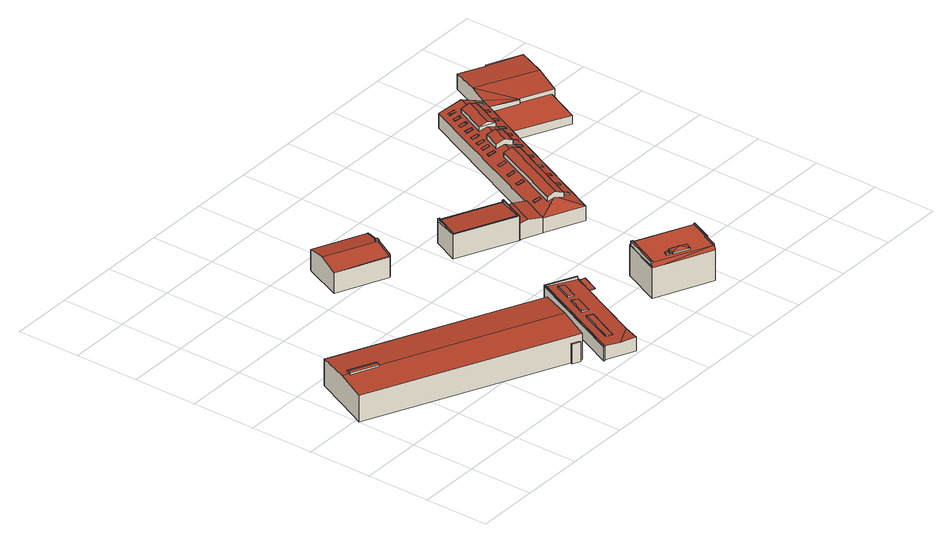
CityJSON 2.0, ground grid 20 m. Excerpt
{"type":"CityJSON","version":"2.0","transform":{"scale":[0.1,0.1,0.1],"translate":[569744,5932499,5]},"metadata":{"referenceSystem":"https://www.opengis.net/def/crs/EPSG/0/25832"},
"CityObjects":{
"building1":{"type":"Building","attributes":{"Grundfläche 2D":"1425.505449","Grundhöhe NN":"5.639"},"geometry":[{"type":"Solid","lod":"3","boundaries":[[[[0,1,2,3]],[[4,5,0,3,6,7]],[[8,9,10,11,12,13,14,15,16,17]],[[13,18,19,8,17,20,21,14]],[[22,23,24,25]],[[10,9,8,19,7,6,3,2]],[[4,7,19,18]],[[18,13,12,11,1,0,5,4]],[[2,1,11,10]],[[26,20,17,16,27,28]],[[23,29,30,21,20,26,31,24]],[[15,14,21,30,32]],[[16,15,32,27]],[[25,24,31,33]],[[22,25,33,34]],[[23,22,34,29]],[[32,30,29,34,33,31,26,28,27]]]],"semantics":{"surfaces":[{"type":"RoofSurface"},{"type":"WallSurface"},{"type":"GroundSurface"}],"values":[[0,0,0,0,0,1,1,1,1,1,1,1,1,1,1,1,2]]}}]},
"building2":{"type":"Building","attributes":{"Grundfläche 2D":"355.166258","Grundhöhe NN":"5.730"},"children":["building2-1"],"geometry":[{"type":"Solid","lod":"3","boundaries":[[[[35,36,37,38,39,40]],[[41,42,43,44]],[[45,46,47,48,49,50,51]],[[52,53,54,55]],[[56,57,58]],[[59,60,61,62,63,58,57,64,65],[66,67,68,69],[70,71,72,73,74,75],[76,77,78,79,80,81,82,83]],[[84,65,64]],[[79,78,35,40]],[[78,77,76,83,82,38,37,36,35]],[[82,81,39,38]],[[81,80,79,40,39]],[[75,42,41,71,70]],[[75,74,43,42]],[[74,73,44,43]],[[71,41,44,73,72]],[[85,48,47,86]],[[85,87,49,48]],[[87,88,50,49]],[[88,63,62,61,45,51,50]],[[45,61,60,59]],[[59,65,46,45]],[[65,86,47,46]],[[55,54,68,67]],[[52,55,67,66]],[[53,52,66,69]],[[54,53,69,68]],[[56,58,63,89,90]],[[88,87,91,92]],[[93,94,95,84,64,57,56,90,96]],[[97,65,84,95,94,93,98,99]],[[100,86,65,97,99,98,101,102]],[[86,100,102,101,103,85]],[[87,85,103,91]],[[63,88,92,89]],[[90,89,92,91,103,101,98,93,96]]]],"semantics":{"surfaces":[{"type":"RoofSurface"},{"type":"WallSurface"},{"type":"GroundSurface"}],"values":[[0,0,0,0,0,0,0,1,1,1,1,1,1,1,1,1,1,1,1,1,1,1,1,1,1,1,1,1,1,1,1,1,1,1,2]]}}]},
"building2-1":{"type":"BuildingInstallation","parents":["building2"],"geometry":[{"type":"MultiSurface","lod":"3","boundaries":[[[104,100,97,95,105,106]],[[107,108,106,105]],[[108,109,104,106]],[[109,102,100,104]],[[102,99,97,100]],[[99,94,95,97]],[[94,107,105,95]],[[94,99,102,109,108,107]]],"semantics":{"surfaces":[{"type":"RoofSurface"},{"type":"WallSurface"},{"type":"OuterCeilingSurface"}],"values":[0,1,1,1,1,1,1,2]}}]},
"building3":{"type":"Building","attributes":{"Grundfläche 2D":"233.089424","Grundhöhe NN":"5.569"},"children":["building3-1","building3-2"],"geometry":[{"type":"Solid","lod":"3","boundaries":[[[[110,111,112,113,114,115,116,117]],[[118,119,111,110,117,120]],[[121,118,120]],[[121,122,118]],[[123,115,114,113,124,125]],[[126,120,117,116,115,123,127]],[[121,120,126,128]],[[122,121,128,129]],[[118,122,129,130]],[[119,118,130,131]],[[113,112,111,119,131,124]],[[131,130,129,128,126,127,123,125,124]]]],"semantics":{"surfaces":[{"type":"RoofSurface"},{"type":"WallSurface"},{"type":"GroundSurface"}],"values":[[0,0,0,0,1,1,1,1,1,1,1,2]]}}]},
"building3-1":{"type":"BuildingInstallation","parents":["building3"],"geometry":[{"type":"MultiSurface","lod":"3","boundaries":[[[132,133,134,135,136]],[[137,138,139]],[[138,140,141,139]],[[112,142,134,133]],[[136,135,134,142,143]],[[138,137,144,145]],[[145,118,140,138]],[[118,119,141,140]],[[112,133,132,146,139,141,119,111]]],"semantics":{"surfaces":[{"type":"RoofSurface"},{"type":"WallSurface"}],"values":[0,0,0,1,1,1,1,1,1]}}]},
"building3-2":{"type":"BuildingInstallation","parents":["building3"],"geometry":[{"type":"MultiSurface","lod":"3","boundaries":[[[147,148,149,150,151,152,153,154]],[[136,143,155,156,149,148,147,132]],[[156,157,110,158,152,151,150,149]],[[137,154,153,152,158,159,144]],[[137,139,154]],[[154,139,146,132,147]]],"semantics":{"surfaces":[{"type":"RoofSurface"},{"type":"WallSurface"}],"values":[0,1,1,1,1,1]}}]},
"building4":{"type":"Building","attributes":{"Grundfläche 2D":"193.245563","Grundhöhe NN":"5.590"},"geometry":[{"type":"Solid","lod":"3","boundaries":[[[[160,161,162,163,164,165,166,167,168,169,170,171,172,173,174]],[[175,176,177,178,179,180,181,182]],[[181,183,184,185,186,182]],[[187,166,165,188]],[[187,189,167,166]],[[189,190,191,192,170,169,168,167]],[[192,183,181,172,171,170]],[[181,180,173,172]],[[180,179,174,173]],[[160,174,179,178]],[[178,177,161,160]],[[162,161,177,176]],[[163,162,176,175]],[[175,182,164,163]],[[182,188,165,164]],[[193,194,192,191,190,189,195,196]],[[183,192,194,197]],[[184,183,197,198]],[[185,184,198,199]],[[200,182,186,185,199,201]],[[188,182,200,202]],[[187,188,202,203]],[[189,187,203,195]],[[198,197,194,193,196,195,203,202,200,201,199]]]],"semantics":{"surfaces":[{"type":"RoofSurface"},{"type":"WallSurface"},{"type":"GroundSurface"}],"values":[[0,0,0,1,1,1,1,1,1,1,1,1,1,1,1,1,1,1,1,1,1,1,1,2]]}}]},
"building5":{"type":"Building","attributes":{"Grundfläche 2D":"255.524008","Grundhöhe NN":"5.754"},"children":["building5-1","building5-2","building5-3"],"geometry":[{"type":"Solid","lod":"3","boundaries":[[[[204,205,206]],[[204,207,205]],[[204,206,208]],[[204,208,207]],[[209,210,211,212,213]],[[214,215,213,212,216]],[[211,210,209,217,218]],[[219,220,221,222,218,217]],[[217,209,217,219]],[[223,224,213,215,214,225,226]],[[227,228,229,226,225]],[[217,209,213,224,223,226,230,231,220,219],[232,233,234,235]],[[206,205,234,233]],[[233,232,208,206]],[[207,208,232,235]],[[235,234,205,207]],[[214,216,212,211,236,237]],[[238,239,229,228,227,225,214,237,240]],[[230,226,229,239,241]],[[231,230,241,242]],[[243,222,221,220,231,242,244]],[[211,218,222,243,236]],[[240,237,236,243,244,242,241,239,238]]]],"semantics":{"surfaces":[{"type":"RoofSurface"},{"type":"WallSurface"},{"type":"GroundSurface"}],"values":[[0,0,0,0,0,0,0,0,0,0,0,0,1,1,1,1,1,1,1,1,1,1,2]]}}]},
"building5-1":{"type":"BuildingInstallation","parents":["building5"],"geometry":[{"type":"MultiSurface","lod":"3","boundaries":[[[245,246,247,248,249,250,251]],[[212,216,248,247]],[[252,250,249,248,216,215]],[[252,253,224,217,245,251,250]],[[246,245,217,254]],[[210,212,247,246,254]]],"semantics":{"surfaces":[{"type":"RoofSurface"},{"type":"WallSurface"}],"values":[0,1,1,1,1,1]}}]},
"building5-2":{"type":"BuildingInstallation","parents":["building5"],"geometry":[{"type":"MultiSurface","lod":"3","boundaries":[[[255,256,257,258]],[[259,260,258,257]],[[255,258,260,261]],[[256,255,261,262]],[[262,259,257,256]]],"semantics":{"surfaces":[{"type":"RoofSurface"},{"type":"WallSurface"}],"values":[0,1,1,1,1]}}]},
"building5-3":{"type":"BuildingInstallation","parents":["building5"],"geometry":[{"type":"MultiSurface","lod":"3","boundaries":[[[263,264,265,266,267,268,269,270,271]],[[220,219,266,265]],[[267,266,219,272]],[[272,273,268,267]],[[273,223,269,268]],[[271,270,269,223,274,226]],[[226,230,263,271]],[[230,231,264,263]],[[231,220,265,264]]],"semantics":{"surfaces":[{"type":"RoofSurface"},{"type":"WallSurface"}],"values":[0,1,1,1,1,1,1,1,1]}}]},
"building6":{"type":"Building","attributes":{"Grundfläche 2D":"1491.407203","Grundhöhe NN":"5.692"},"children":["building6-1","building6-2","building6-3","building6-4","building6-5","building6-6","building6-7","building6-8","building6-9","building6-10","building6-11","building6-12","building6-13","building6-14","building6-15","building6-16","building6-17","building6-18","building6-19","building6-20","building6-21","building6-22","building6-23","building6-24"],"geometry":[{"type":"Solid","lod":"3","boundaries":[[[[275,276,277,278,279,280,281,282]],[[283,284,285,281,280,279]],[[286,287,288,289]],[[290,287,286,291]],[[292,293,294,295,296,297,298,299,300,301,302,303,304,305,306,307,308,309,310,311]],[[310,312,313,311]],[[313,312,314,315,316,306,305,317,318,319,302,301,320,321,322,323,324,325,298,297,326,327,328,329]],[[330,331,332,333,334,335]],[[332,331,336,337,338]],[[339,340,341,342,343,344]],[[345,346,347]],[[346,348,349,350,347]],[[351,352,349]],[[349,352,353,350]],[[315,352,351]],[[354,352,315]],[[355,356,357,358,359,360]],[[361,357,356,362,363,364]],[[288,287,290]],[[294,293,292,277,276,275,282,296,295]],[[279,278,277,292,311,313,329,283]],[[327,285,284,283,329,328]],[[327,326,281,285]],[[326,297,281]],[[282,281,297,296]],[[317,289,288,319,318]],[[286,289,317,305,304,291]],[[290,291,304,303]],[[302,319,288,290,303]],[[299,298,325,324,323,336,331,330,335]],[[336,323,322,321,338,337]],[[321,320,301,300,334,333,332,338]],[[300,299,335,334]],[[340,339,365,366]],[[341,340,366,367]],[[345,347,368,369]],[[346,345,369,370]],[[348,346,370,371]],[[351,349,348,371,372,316,315]],[[315,344,343,354]],[[354,343,342,352]],[[373,353,352,342,341,367]],[[347,350,353,373,368]],[[312,310,374,375]],[[339,344,315,314,312,375,365]],[[376,307,306,316,372,377]],[[308,307,376,378]],[[358,357,361,379,380]],[[309,360,359,358,380,374,310]],[[381,382,362,356,355,360,309,308,378]],[[361,364,363,362,382,383,384,379]],[[371,370,369,368,373,367,366,365,375,374,380,379,384,383,382,381,378,376,377,372]]]],"semantics":{"surfaces":[{"type":"RoofSurface"},{"type":"WallSurface"},{"type":"GroundSurface"}],"values":[[0,0,0,0,0,0,0,0,0,0,0,0,0,0,0,0,0,0,1,1,1,1,1,1,1,1,1,1,1,1,1,1,1,1,1,1,1,1,1,1,1,1,1,1,1,1,1,1,1,1,1,2]]}}]},
"building6-1":{"type":"BuildingInstallation","parents":["building6"],"geometry":[{"type":"MultiSurface","lod":"3","boundaries":[[[385,386,387,388]],[[385,388,389,390]],[[388,387,391,389]],[[386,385,390,392]],[[387,386,392,391]]],"semantics":{"surfaces":[{"type":"RoofSurface"},{"type":"WallSurface"}],"values":[0,1,1,1,1]}}]},
"building6-2":{"type":"BuildingInstallation","parents":["building6"],"geometry":[{"type":"MultiSurface","lod":"3","boundaries":[[[393,394,395,396]],[[396,395,397,398]],[[393,396,398,399]],[[394,393,399,400]],[[395,394,400,397]]],"semantics":{"surfaces":[{"type":"RoofSurface"},{"type":"WallSurface"}],"values":[0,1,1,1,1]}}]},
"building6-3":{"type":"BuildingInstallation","parents":["building6"],"geometry":[{"type":"MultiSurface","lod":"3","boundaries":[[[401,402,403,404,405]],[[406,407,403,402]],[[405,404,403,407,408,409]],[[409,410,401,405]],[[406,402,401,410]]],"semantics":{"surfaces":[{"type":"RoofSurface"},{"type":"WallSurface"}],"values":[0,1,1,1,1]}}]},
"building6-4":{"type":"BuildingInstallation","parents":["building6"],"geometry":[{"type":"MultiSurface","lod":"3","boundaries":[[[411,412,413,414,415,416]],[[417,418,419,416,415,414]],[[419,420,411,416]],[[420,421,412,411]],[[414,413,412,421,422,417]]],"semantics":{"surfaces":[{"type":"RoofSurface"},{"type":"WallSurface"}],"values":[0,1,1,1,1]}}]},
"building6-5":{"type":"BuildingInstallation","parents":["building6"],"geometry":[{"type":"MultiSurface","lod":"3","boundaries":[[[423,424,425,426,427]],[[426,425,428,429]],[[430,424,423,427,431,432]],[[425,424,430,428]],[[427,426,429,431]]],"semantics":{"surfaces":[{"type":"RoofSurface"},{"type":"WallSurface"}],"values":[0,1,1,1,1]}}]},
"building6-6":{"type":"BuildingInstallation","parents":["building6"],"geometry":[{"type":"MultiSurface","lod":"3","boundaries":[[[433,434,435,436,437,438,439]],[[435,434,433,439,440,441]],[[441,442,436,435]],[[436,442,443,438,437]],[[443,440,439,438]]],"semantics":{"surfaces":[{"type":"RoofSurface"},{"type":"WallSurface"}],"values":[0,1,1,1,1]}}]},
"building6-7":{"type":"BuildingInstallation","parents":["building6"],"geometry":[{"type":"MultiSurface","lod":"3","boundaries":[[[444,445,446,447,448]],[[449,450,446,445]],[[451,452,447,446,450]],[[452,453,448,447]],[[445,444,448,453,449]]],"semantics":{"surfaces":[{"type":"RoofSurface"},{"type":"WallSurface"}],"values":[0,1,1,1,1]}}]},
"building6-8":{"type":"BuildingInstallation","parents":["building6"],"geometry":[{"type":"MultiSurface","lod":"3","boundaries":[[[454,455,456,457]],[[457,456,458,459]],[[454,457,459,460]],[[455,454,460,461]],[[456,455,461,458]]],"semantics":{"surfaces":[{"type":"RoofSurface"},{"type":"WallSurface"}],"values":[0,1,1,1,1]}}]},
"building6-9":{"type":"BuildingInstallation","parents":["building6"],"geometry":[{"type":"MultiSurface","lod":"3","boundaries":[[[462,463,464,465]],[[466,467,464,463]],[[465,464,467,468]],[[468,469,462,465]],[[463,462,469,466]]],"semantics":{"surfaces":[{"type":"RoofSurface"},{"type":"WallSurface"}],"values":[0,1,1,1,1]}}]},
"building6-10":{"type":"BuildingInstallation","parents":["building6"],"geometry":[{"type":"MultiSurface","lod":"3","boundaries":[[[470,471,472,473]],[[473,472,474,475]],[[470,473,475,476]],[[471,470,476,477]],[[472,471,477,474]]],"semantics":{"surfaces":[{"type":"RoofSurface"},{"type":"WallSurface"}],"values":[0,1,1,1,1]}}]},
"building6-11":{"type":"BuildingInstallation","parents":["building6"],"geometry":[{"type":"MultiSurface","lod":"3","boundaries":[[[478,479,480,481]],[[481,480,482,483]],[[478,481,483,484]],[[479,478,484,485]],[[480,479,485,482]]],"semantics":{"surfaces":[{"type":"RoofSurface"},{"type":"WallSurface"}],"values":[0,1,1,1,1]}}]},
"building6-12":{"type":"BuildingInstallation","parents":["building6"],"geometry":[{"type":"MultiSurface","lod":"3","boundaries":[[[486,487,488,489]],[[489,488,490,491]],[[486,489,491,492]],[[487,486,492,493]],[[488,487,493,490]]],"semantics":{"surfaces":[{"type":"RoofSurface"},{"type":"WallSurface"}],"values":[0,1,1,1,1]}}]},
"building6-13":{"type":"BuildingInstallation","parents":["building6"],"geometry":[{"type":"MultiSurface","lod":"3","boundaries":[[[494,495,496,497]],[[497,496,498,499]],[[494,497,499,500]],[[495,494,500,501]],[[496,495,501,498]]],"semantics":{"surfaces":[{"type":"RoofSurface"},{"type":"WallSurface"}],"values":[0,1,1,1,1]}}]},
"building6-14":{"type":"BuildingInstallation","parents":["building6"],"geometry":[{"type":"MultiSurface","lod":"3","boundaries":[[[502,503,504,505]],[[505,504,506,507]],[[502,505,507,508]],[[503,502,508,509]],[[509,506,504,503]]],"semantics":{"surfaces":[{"type":"RoofSurface"},{"type":"WallSurface"}],"values":[0,1,1,1,1]}}]},
"building6-15":{"type":"BuildingInstallation","parents":["building6"],"geometry":[{"type":"MultiSurface","lod":"3","boundaries":[[[510,511,512,513]],[[513,512,514,515]],[[510,513,515,516]],[[511,510,516,517]],[[512,511,517,514]]],"semantics":{"surfaces":[{"type":"RoofSurface"},{"type":"WallSurface"}],"values":[0,1,1,1,1]}}]},
"building6-16":{"type":"BuildingInstallation","parents":["building6"],"geometry":[{"type":"MultiSurface","lod":"3","boundaries":[[[518,519,520,521]],[[521,520,522,523]],[[518,521,523,524]],[[519,518,524,525]],[[520,519,525,522]]],"semantics":{"surfaces":[{"type":"RoofSurface"},{"type":"WallSurface"}],"values":[0,1,1,1,1]}}]},
"building6-17":{"type":"BuildingInstallation","parents":["building6"],"geometry":[{"type":"MultiSurface","lod":"3","boundaries":[[[526,527,528,529]],[[529,528,530,531]],[[526,529,531,532]],[[532,533,527,526]],[[533,530,528,527]]],"semantics":{"surfaces":[{"type":"RoofSurface"},{"type":"WallSurface"}],"values":[0,1,1,1,1]}}]},
"building6-18":{"type":"BuildingInstallation","parents":["building6"],"geometry":[{"type":"MultiSurface","lod":"3","boundaries":[[[534,535,536,537]],[[538,539,534,537]],[[535,534,539,540]],[[540,541,536,535]],[[538,537,536,541,542]]],"semantics":{"surfaces":[{"type":"RoofSurface"},{"type":"WallSurface"}],"values":[0,1,1,1,1]}}]},
"building6-19":{"type":"BuildingInstallation","parents":["building6"],"geometry":[{"type":"MultiSurface","lod":"3","boundaries":[[[543,544,545,546]],[[545,544,547,548]],[[548,549,546,545]],[[549,550,543,546]],[[544,543,550,547]]],"semantics":{"surfaces":[{"type":"RoofSurface"},{"type":"WallSurface"}],"values":[0,1,1,1,1]}}]},
"building6-20":{"type":"BuildingInstallation","parents":["building6"],"geometry":[{"type":"MultiSurface","lod":"3","boundaries":[[[551,552,553,554]],[[551,554,555,556]],[[557,555,554,553]],[[556,558,552,551]],[[553,552,558,557]]],"semantics":{"surfaces":[{"type":"RoofSurface"},{"type":"WallSurface"}],"values":[0,1,1,1,1]}}]},
"building6-21":{"type":"BuildingInstallation","parents":["building6"],"geometry":[{"type":"MultiSurface","lod":"3","boundaries":[[[559,560,561,562]],[[562,561,563,564]],[[559,562,564,565]],[[560,559,565,566]],[[561,560,566,563]]],"semantics":{"surfaces":[{"type":"RoofSurface"},{"type":"WallSurface"}],"values":[0,1,1,1,1]}}]},
"building6-22":{"type":"BuildingInstallation","parents":["building6"],"geometry":[{"type":"MultiSurface","lod":"3","boundaries":[[[567,568,569,570]],[[570,569,571,572]],[[567,570,572,573]],[[568,567,573,574]],[[569,568,574,571]]],"semantics":{"surfaces":[{"type":"RoofSurface"},{"type":"WallSurface"}],"values":[0,1,1,1,1]}}]},
"building6-23":{"type":"BuildingInstallation","parents":["building6"],"geometry":[{"type":"MultiSurface","lod":"3","boundaries":[[[575,576,577,578]],[[578,577,579,580]],[[580,581,575,578]],[[581,582,576,575]],[[577,576,582,579]]],"semantics":{"surfaces":[{"type":"RoofSurface"},{"type":"WallSurface"}],"values":[0,1,1,1,1]}}]},
"building6-24":{"type":"BuildingInstallation","parents":["building6"],"geometry":[{"type":"MultiSurface","lod":"3","boundaries":[[[583,584,585,586]],[[586,585,587,588]],[[588,589,583,586]],[[589,590,584,583]],[[585,584,590,587]]],"semantics":{"surfaces":[{"type":"RoofSurface"},{"type":"WallSurface"}],"values":[0,1,1,1,1]}}]}
},
"vertices":[
[148,436,105],[151,444,103],[71,481,103],[68,473,105],[144,428,103],[147,435,105],[67,472,105],[64,465,103],[67,472,98],[68,473,98],[71,481,98],[151,444,98],[148,436,98],[147,435,98],[668,193,98],[712,288,91],[92,576,91],[48,481,98],[144,428,98],[64,465,98],[4,388,91],[624,99,91],[613,96,69],[616,103,69],[592,114,69],[589,107,69],[4,388,6],[92,576,6],[48,481,6],[616,103,6],[624,99,6],[592,114,6],[712,288,6],[589,107,6],[613,96,6],
[813,272,52],[833,315,52],[834,317,52],[837,324,52],[818,333,54],[794,281,54],[758,205,54],[778,196,52],[804,252,52],[784,261,54],[801,361,54],[889,319,54],[891,323,54],[800,366,54],[652,47,54],[655,46,54],[657,49,54],[767,172,52],[747,181,54],[699,77,54],[718,68,52],[746,8,52],[772,63,46],[702,28,49],[801,361,51],[779,312,51],[778,311,51],[775,304,51],[657,49,52],[867,268,46],[889,319,46],[767,172,49],[718,68,50],[699,77,51],[747,181,50],[773,198,49],[758,205,50],[774,239,50],[784,261,50],[804,252,49],[778,196,49],[834,316,49],[833,315,49],[813,272,49],[794,281,50],[809,314,50],[818,333,50],[837,324,49],[834,317,49],[891,318,46],[800,366,51],[891,323,46],[652,47,53],[655,46,52],[657,49,7],[746,8,7],[652,47,7],[655,46,7],[891,318,7],[891,318,38],[891,318,40],[772,63,7],[889,319,40],[889,319,7],[889,319,38],[891,323,40],[891,323,7],[891,323,38],[800,366,7],
[913,312,40],[867,268,40],[888,258,40],[867,268,38],[888,258,38],[913,312,38],
[656,833,85],[664,829,85],[689,884,75],[691,888,74],[689,889,74],[532,961,73],[531,958,74],[506,902,85],[635,772,74],[638,770,74],[477,839,73],[634,768,73],[635,771,74],[532,961,6],[691,888,6],[689,889,6],[477,839,6],[531,958,6],[634,768,6],[635,771,6],[635,772,6],[638,770,6],
[668,837,85],[689,884,77],[688,885,77],[682,873,79],[666,838,85],[662,828,86],[661,828,86],[664,827,86],[635,772,77],[638,770,77],[688,885,75],[666,838,83],[662,828,84],[661,828,84],[665,831,86],
[668,837,89],[661,840,89],[660,840,89],[657,835,89],[656,833,89],[655,831,89],[656,831,89],[664,827,89],[661,840,83],[660,840,83],[657,835,84],[655,831,84],[656,831,84],
[995,606,86],[817,689,86],[853,767,86],[855,766,86],[857,768,86],[851,771,86],[813,688,86],[997,602,86],[998,604,86],[1034,683,86],[1036,686,86],[1032,687,86],[1031,688,86],[1029,685,86],[1031,684,86],[855,766,78],[853,767,78],[817,689,85],[995,606,85],[1031,684,78],[1029,685,78],[1031,688,78],[857,768,78],[1032,687,78],[1033,690,78],[858,772,78],[857,769,78],[813,688,85],[851,771,78],[997,602,85],[998,604,85],[1034,683,78],[1036,686,78],[1034,683,6],[1036,686,6],[997,602,6],[998,604,6],[1032,687,6],[1033,690,6],[858,772,6],[857,768,6],[857,769,6],[851,771,6],[813,688,6],
[1085,120,134],[1065,142,124],[1056,122,124],[1115,119,124],[1105,99,124],[1039,248,119],[1039,249,117],[1038,255,106],[1036,250,106],[988,141,119],[983,136,106],[987,140,117],[986,141,106],[1040,247,119],[1214,174,106],[1211,169,119],[1215,168,119],[1216,170,113],[1217,172,106],[1159,61,119],[990,140,119],[1013,122,106],[1162,60,119],[1156,57,106],[1158,56,106],[1160,55,106],[1181,100,119],[1183,99,119],[1105,99,119],[1056,122,119],[1065,142,119],[1115,119,119],[1038,255,8],[983,136,8],[1158,56,8],[1160,55,8],[1156,57,8],[1181,100,8],[1183,99,8],[1217,172,8],[1215,168,8],
[1040,247,122],[1041,248,122],[1036,250,122],[986,141,122],[987,140,122],[989,139,122],[990,140,122],[989,139,117],[990,140,118],[1041,248,117],
[1050,127,123],[1055,139,123],[1047,142,123],[1042,131,123],[1047,142,119],[1042,131,119],[1050,127,119],[1055,139,119],
[1181,100,122],[1183,99,122],[1215,168,122],[1211,169,122],[1182,104,122],[1179,106,122],[1159,61,122],[1160,60,122],[1162,60,122],[1182,104,119],[1179,106,119],[1160,60,119],
[1196,763,84],[1194,759,84],[1122,602,84],[1141,593,93],[1144,592,94],[1146,594,94],[1252,823,94],[1228,834,84],[1167,581,84],[1228,713,84],[1274,813,84],[1357,1050,94],[1313,955,94],[1335,944,84],[1379,1040,84],[1289,965,84],[1334,1061,84],[1122,602,69],[1129,619,69],[1194,759,69],[1196,763,69],[1228,834,69],[1252,823,78],[1270,863,78],[1247,874,69],[1271,925,69],[1294,914,78],[1313,955,78],[1289,965,69],[1334,1061,69],[1357,1050,78],[1377,1094,78],[1314,1123,54],[1101,661,55],[1104,660,56],[1065,576,54],[1141,593,76],[1186,520,54],[1147,590,76],[1375,930,54],[1424,1034,54],[1438,1065,54],[1379,1040,69],[1364,1007,69],[1335,944,69],[1295,914,77],[1316,904,69],[1297,862,69],[1292,853,69],[1289,855,71],[1271,863,77],[1252,823,77],[1274,813,69],[1228,713,69],[1167,581,69],[1270,863,94],[1271,863,94],[1295,914,94],[1294,914,94],[1271,925,84],[1247,874,84],[1292,853,84],[1297,862,84],[1316,904,84],[1375,930,36],[1550,847,36],[1601,956,36],[1510,999,36],[1508,994,36],[1424,1034,36],[1584,1170,56],[1582,1164,56],[1688,1120,56],[1500,1203,56],[1463,1121,61],[1647,1033,61],[1438,1065,56],[1510,999,50],[1609,952,50],[1508,994,50],[1101,661,59],[1063,678,65],[1024,592,65],[1064,574,58],[1065,576,58],[1104,660,58],[998,604,58],[1038,690,58],[1036,686,58],[1034,683,58],[1375,930,7],[1550,847,7],[1601,956,7],[1688,1120,7],[1584,1170,7],[1582,1164,7],[1500,1203,7],[1438,1065,7],[1609,952,7],[1065,576,7],[1186,520,7],[1314,1123,7],[1377,1094,7],[1101,661,7],[998,604,7],[1064,574,7],[1063,678,7],[1038,690,7],[1036,686,7],[1034,683,7],
[1399,1010,60],[1403,1020,60],[1384,1029,67],[1380,1018,67],[1380,1018,66],[1399,1010,59],[1384,1029,66],[1403,1020,59],
[1315,832,60],[1319,842,60],[1300,851,67],[1296,840,67],[1300,851,66],[1296,840,66],[1315,832,59],[1319,842,59],
[1206,597,60],[1187,606,67],[1183,595,67],[1201,587,61],[1202,587,60],[1187,606,66],[1183,595,66],[1201,587,60],[1202,587,59],[1206,597,59],
[1106,634,61],[1124,625,68],[1125,627,68],[1128,635,68],[1116,641,63],[1110,644,61],[1128,635,67],[1116,641,62],[1110,644,60],[1106,634,60],[1124,625,67],[1125,627,67],
[1312,875,67],[1307,865,67],[1326,857,60],[1331,867,60],[1312,876,67],[1326,857,59],[1331,867,59],[1307,865,66],[1312,876,66],[1312,875,66],
[1165,727,66],[1164,728,65],[1152,734,61],[1147,724,61],[1157,719,65],[1165,715,68],[1170,725,68],[1170,725,67],[1152,734,60],[1147,724,60],[1165,715,67],
[1342,901,62],[1327,908,67],[1322,898,67],[1341,889,60],[1346,899,60],[1327,908,66],[1322,898,66],[1333,893,62],[1341,889,59],[1346,899,59],
[1358,924,60],[1363,935,60],[1344,943,67],[1339,933,67],[1344,943,66],[1339,933,66],[1358,924,59],[1363,935,59],
[1286,1026,61],[1305,1017,67],[1309,1027,67],[1291,1036,61],[1305,1017,66],[1309,1027,66],[1291,1036,60],[1286,1026,60],
[1266,726,60],[1271,737,60],[1252,745,67],[1247,735,67],[1252,745,66],[1247,735,66],[1266,726,59],[1271,737,59],
[1217,876,61],[1236,867,68],[1240,877,67],[1222,886,61],[1240,877,66],[1222,886,60],[1217,876,60],[1236,867,66],
[1245,680,60],[1250,691,60],[1231,699,67],[1226,689,67],[1231,699,66],[1226,689,66],[1245,680,59],[1250,691,59],
[1244,934,61],[1262,925,67],[1267,935,67],[1248,944,61],[1267,935,66],[1248,944,60],[1244,934,60],[1262,925,66],
[1301,1057,61],[1319,1049,67],[1324,1059,67],[1305,1067,61],[1324,1059,66],[1305,1067,60],[1301,1057,60],[1319,1049,66],
[1289,777,60],[1294,787,60],[1275,796,67],[1271,786,67],[1275,796,66],[1271,786,66],[1289,777,59],[1294,787,59],
[1232,907,61],[1250,899,67],[1255,909,67],[1236,917,61],[1255,909,66],[1236,917,60],[1232,907,60],[1250,899,66],
[1416,1047,60],[1421,1057,60],[1402,1066,67],[1397,1056,67],[1402,1066,66],[1397,1056,66],[1416,1047,59],[1421,1057,59],
[1204,641,67],[1223,632,60],[1227,642,60],[1208,651,67],[1208,651,66],[1204,641,66],[1223,632,59],[1227,642,59],[1214,649,64],
[1168,770,61],[1187,762,68],[1191,771,68],[1173,780,61],[1187,762,67],[1191,771,67],[1173,780,60],[1168,770,60],
[1378,965,60],[1383,975,60],[1364,984,67],[1359,973,67],[1359,973,66],[1378,965,59],[1364,984,66],[1383,975,59],
[1192,820,61],[1210,812,68],[1215,822,68],[1196,830,61],[1215,822,67],[1196,830,60],[1192,820,60],[1210,812,67],
[1257,963,61],[1276,954,67],[1280,964,67],[1262,973,61],[1280,964,66],[1262,973,60],[1257,963,60],[1276,954,66],
[1272,995,61],[1290,986,67],[1295,996,67],[1277,1005,61],[1295,996,66],[1277,1005,60],[1272,995,60],[1290,986,66],
[1314,1086,61],[1333,1078,67],[1337,1088,67],[1319,1096,60],[1337,1088,66],[1319,1096,59],[1314,1086,59],[1333,1078,66]
]}
